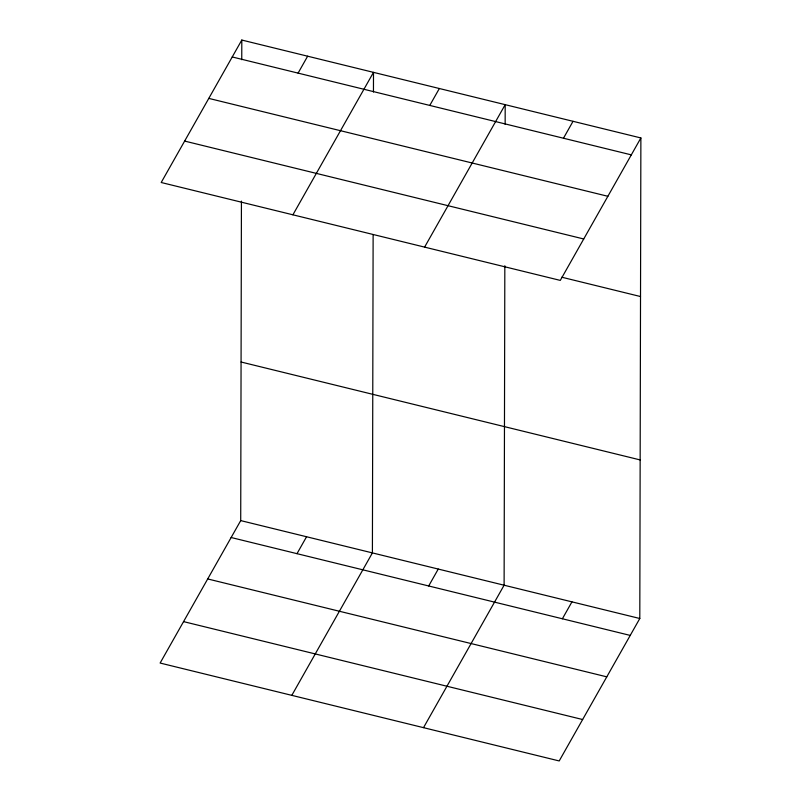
<?xml version="1.0" encoding="UTF-8"?>
<svg xmlns="http://www.w3.org/2000/svg" width="801" height="801" viewBox="0 0 801 801"><rect width="100%" height="100%" fill="white"/><g stroke="black" fill="none" stroke-linecap="round" stroke-linejoin="round"><path stroke-width="1.2" d="M640.88 137.952L560.289 280.4L161.201 182.498L241.802 40.05L640.88 137.952L639.799 618.502L559.198 760.95L160.12 663.048L240.711 520.6L241.431 201.111M241.752 59.715L241.802 40.05M373.126 234.653L372.405 552.91L291.814 695.358M373.456 92.025L373.496 72.36L292.906 214.808M504.83 265.722L504.109 585.211L423.509 727.658M505.151 124.335L505.191 104.671L424.6 247.119M298.082 73.121L307.644 56.2M429.777 105.432L439.349 88.511M296.991 553.671L306.563 536.75M563.473 138.223L573.035 121.311M428.685 585.972L438.257 569.06M562.382 618.773L571.954 601.861M232.23 56.961L631.318 154.873M208.791 98.393L607.879 196.295M184.641 141.076L583.729 238.978M561.771 277.216L640.52 296.54M241.071 362.012L640.149 459.924M240.711 520.6L639.799 618.502M231.139 537.511L630.227 635.413M207.699 578.943L606.788 676.845M183.549 621.616L582.637 719.528"/></g></svg>
